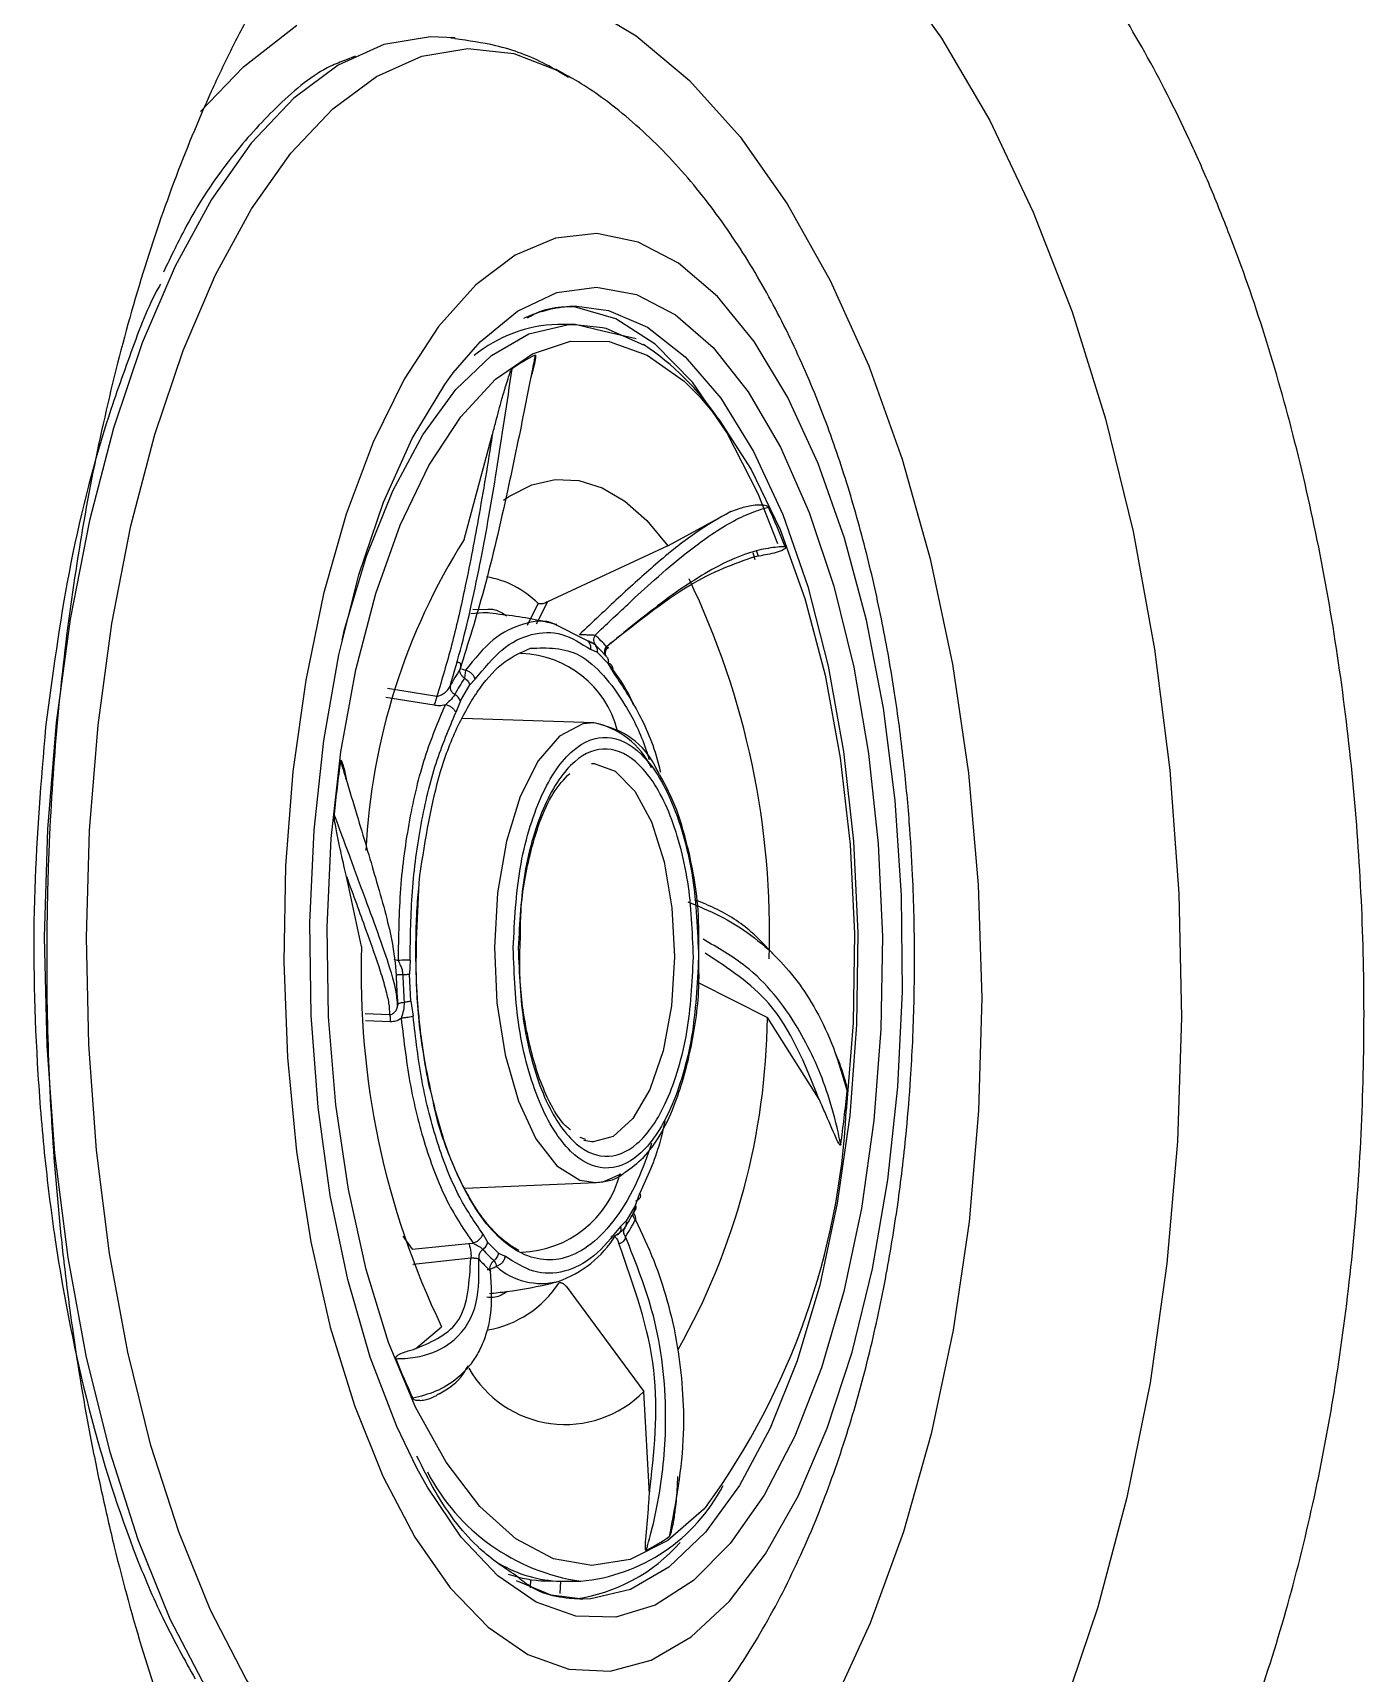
# Model space of a CAD drawing. Header units: inches. Extents: x 0 to 84, y -22 to 124.
# Drawn here: x 7.454 to 8.905, y 39.526 to 41.314 of the extents above; entities that cross this region are included whole.
import ezdxf

# ---------------------------------------------------------------- set-up
doc = ezdxf.new("R2010")
doc.units = ezdxf.units.IN
doc.header["$MEASUREMENT"] = 0
doc.layers.add('1', color=4, linetype='Continuous')
doc.layers.add('BDIM_CYAN', color=4, linetype='Continuous')

# ---------------------------------------------------------------- blocks, each defined once
blk = doc.blocks.new('2020 RELAY')
at = {"color": 8, "linetype": 'Continuous', "lineweight": 25, "flags": 128}
for points in [[(8.3875, 40.8874), (8.4443, 40.8084), (8.4968, 40.7185), (8.5443, 40.6187), (8.5865, 40.51), (8.6229, 40.3935), (8.653, 40.2706), (8.6765, 40.1424), (8.6933, 40.0104), (8.7031, 39.876), (8.7058, 39.7406), (8.7014, 39.6056), (8.6899, 39.4725), (8.6715, 39.3426), (8.6464, 39.2173), (8.6148, 39.0981), (8.577, 38.9861)], [(7.6363, 40.7284), (7.6834, 40.777), (7.7414, 40.8224)], [(8.051, 40.8469), (8.1114, 40.811), (8.1695, 40.762), (8.2246, 40.7007), (8.2759, 40.6278), (8.3229, 40.5442), (8.3649, 40.451), (8.4013, 40.3494), (8.4319, 40.2406), (8.4561, 40.126), (8.4736, 40.007), (8.4843, 39.8852), (8.488, 39.762), (8.4846, 39.6391), (8.4742, 39.5179), (8.457, 39.4), (8.4331, 39.2869), (8.4028, 39.18), (8.3666, 39.0806), (8.3249, 38.99)]]:
    blk.add_lwpolyline(points, dxfattribs=at)
at = {"layer": '1', "color": 3, "linetype": 'Continuous', "lineweight": 25}
blk.add_open_spline([(8.2752, 38.392), (8.2978, 38.3976), (8.3203, 38.4052), (8.3653, 38.4245), (8.3875, 38.4361), (8.4528, 38.4764), (8.4948, 38.5108), (8.5453, 38.5631), (8.5553, 38.5741), (8.575, 38.5969), (8.5848, 38.6089), (8.6134, 38.6458), (8.6318, 38.6719), (8.6846, 38.7549), (8.7168, 38.8163), (8.7531, 38.9008), (8.7602, 38.9182), (8.7738, 38.9534), (8.7804, 38.9712), (8.7993, 39.0255), (8.811, 39.0627), (8.8323, 39.139), (8.842, 39.1781), (8.855, 39.2383), (8.8591, 39.2586), (8.8668, 39.2997), (8.8704, 39.3206), (8.8871, 39.4255), (8.8961, 39.5108), (8.9032, 39.6407), (8.9045, 39.6843), (8.905, 39.7722), (8.9042, 39.8166), (8.8984, 39.9481), (8.8904, 40.0344), (8.8722, 40.1617), (8.8651, 40.2038), (8.8488, 40.2872), (8.8396, 40.328), (8.8095, 40.4471), (8.7857, 40.5226), (8.7513, 40.6119), (8.7442, 40.6295), (8.7295, 40.6642), (8.722, 40.6813), (8.6988, 40.7312), (8.6826, 40.7629), (8.632, 40.8534), (8.5956, 40.9077), (8.5466, 40.9678), (8.5366, 40.9794), (8.5165, 41.0017), (8.5063, 41.0123), (8.4756, 41.0428), (8.4547, 41.0613), (8.4124, 41.0945), (8.3908, 41.1092), (8.3581, 41.1285), (8.3471, 41.1345), (8.3249, 41.1454), (8.3137, 41.1505), (8.2578, 41.173), (8.2132, 41.1829), (8.1466, 41.1861), (8.1245, 41.1851), (8.0804, 41.1793), (8.0583, 41.1743), (7.9935, 41.1535), (7.9518, 41.132), (7.8914, 41.0882), (7.8716, 41.0717), (7.8424, 41.044), (7.8328, 41.0343), (7.8139, 41.014), (7.8046, 41.0034), (7.759, 40.9485), (7.7251, 40.898), (7.6857, 40.8266), (7.6779, 40.812), (7.6628, 40.7817), (7.6554, 40.7662), (7.6337, 40.7184), (7.6201, 40.6854), (7.5818, 40.5829), (7.5595, 40.5099), (7.5311, 40.3932), (7.5224, 40.353), (7.5071, 40.2717), (7.5004, 40.2305), (7.4831, 40.1052), (7.4754, 40.0195), (7.4705, 39.9097), (7.4698, 39.8876), (7.4689, 39.8437), (7.4687, 39.8218), (7.4687, 39.7561), (7.4698, 39.7125), (7.4738, 39.6255), (7.4767, 39.5822), (7.4827, 39.5174), (7.4849, 39.4959), (7.4899, 39.4528), (7.4926, 39.4314), (7.5015, 39.3676), (7.5083, 39.3258), (7.5201, 39.2642), (7.5242, 39.2438), (7.533, 39.2035), (7.5376, 39.1834), (7.5617, 39.0848), (7.5843, 39.0107), (7.6231, 38.9065), (7.6368, 38.873), (7.666, 38.8083), (7.6814, 38.7771), (7.7295, 38.6889), (7.7639, 38.6367), (7.8193, 38.5683), (7.8383, 38.5471), (7.8778, 38.5081), (7.8979, 38.4905), (7.9592, 38.4437), (8.0015, 38.4201), (8.0451, 38.4042)], degree=3, knots=[0, 0, 0, 0, 0.015625, 0.015625, 0.03125, 0.03125, 0.0625, 0.0625, 0.070313, 0.070313, 0.078125, 0.078125, 0.09375, 0.09375, 0.125, 0.125, 0.132813, 0.132813, 0.140625, 0.140625, 0.15625, 0.15625, 0.171875, 0.171875, 0.179688, 0.179688, 0.1875, 0.1875, 0.21875, 0.21875, 0.234375, 0.234375, 0.25, 0.25, 0.28125, 0.28125, 0.296875, 0.296875, 0.3125, 0.3125, 0.34375, 0.34375, 0.351563, 0.351563, 0.359375, 0.359375, 0.375, 0.375, 0.40625, 0.40625, 0.414063, 0.414063, 0.421875, 0.421875, 0.4375, 0.4375, 0.453125, 0.453125, 0.460938, 0.460938, 0.46875, 0.46875, 0.5, 0.5, 0.515625, 0.515625, 0.53125, 0.53125, 0.5625, 0.5625, 0.578125, 0.578125, 0.585938, 0.585938, 0.59375, 0.59375, 0.625, 0.625, 0.632813, 0.632813, 0.640625, 0.640625, 0.65625, 0.65625, 0.6875, 0.6875, 0.703125, 0.703125, 0.71875, 0.71875, 0.75, 0.75, 0.757813, 0.757813, 0.765625, 0.765625, 0.78125, 0.78125, 0.796875, 0.796875, 0.804688, 0.804688, 0.8125, 0.8125, 0.828125, 0.828125, 0.835938, 0.835938, 0.84375, 0.84375, 0.875, 0.875, 0.890625, 0.890625, 0.90625, 0.90625, 0.9375, 0.9375, 0.953125, 0.953125, 0.96875, 0.96875, 1, 1, 1, 1], dxfattribs=at)
at = {"layer": 'BDIM_CYAN'}
for p, q in [((7.9141, 40.8085), (7.9092, 40.8082)), ((7.805, 40.7887), (7.7944, 40.7843)), ((8.0365, 40.7673), (8.0236, 40.7745)), ((8.0445, 40.4963), (8.0258, 40.4962)), ((8.0445, 40.4963), (8.0746, 40.4929)), ((8.0766, 40.4887), (8.0447, 40.4963)), ((8.1113, 40.4804), (8.0766, 40.4887)), ((7.9237, 40.2617), (7.9545, 40.3754)), ((8.146, 40.255), (8.2145, 40.2923)), ((8.146, 40.255), (8.0147, 40.1939)), ((8.2412, 40.2396), (8.2389, 40.2472)), ((8.2426, 40.2492), (8.2444, 40.2436)), ((7.9331, 40.1857), (7.9469, 40.1855)), ((7.9927, 40.1685), (8.0044, 40.1922)), ((8.0147, 40.1939), (8.0023, 40.1694)), ((8.0552, 40.1528), (8.0229, 40.1692)), ((8.0592, 40.151), (8.0595, 40.1503)), ((8.0592, 40.1509), (8.0626, 40.1493)), ((8.0691, 40.1385), (8.0619, 40.1419)), ((8.0691, 40.1385), (8.0808, 40.1265)), ((7.9202, 40.1237), (7.9203, 40.1238)), ((7.9211, 40.1209), (7.9252, 40.1192)), ((7.9252, 40.1192), (7.9242, 40.1107)), ((8.0861, 40.1173), (8.0808, 40.1265)), ((7.8404, 40.0997), (7.8941, 40.091)), ((7.9197, 40.086), (7.9299, 40.1034)), ((7.936, 40.1095), (7.9299, 40.1034)), ((7.8386, 40.0901), (7.891, 40.0815)), ((7.9197, 40.086), (7.9148, 40.0731)), ((8.0652, 40.0619), (7.9219, 40.0668)), ((7.8118, 39.818), (7.7955, 39.8945)), ((8.1796, 39.802), (8.1795, 39.8204)), ((7.847, 39.8043), (7.8518, 39.803)), ((7.8649, 39.8033), (7.8642, 39.788)), ((7.8657, 39.7587), (7.8642, 39.788)), ((8.1798, 39.7786), (8.2545, 39.7406)), ((7.8517, 39.7561), (7.8512, 39.7533)), ((7.8657, 39.7587), (7.8681, 39.7423)), ((7.8159, 39.745), (7.8425, 39.7439)), ((7.8163, 39.7376), (7.8436, 39.7364)), ((8.3102, 39.6527), (8.2545, 39.7406)), ((8.0565, 39.6078), (8.0504, 39.6098)), ((7.9247, 39.5547), (8.0675, 39.5609)), ((8.1105, 39.5363), (8.1154, 39.5492)), ((8.1105, 39.5363), (8.1003, 39.5189)), ((8.1084, 39.5269), (8.108, 39.5269)), ((8.1093, 39.5294), (8.1108, 39.536)), ((7.8571, 39.5025), (7.8672, 39.4881)), ((7.9441, 39.505), (7.9494, 39.4958)), ((8.0943, 39.5128), (8.1003, 39.5189)), ((7.8672, 39.4881), (7.9285, 39.4945)), ((7.9285, 39.4945), (7.9336, 39.4949)), ((7.9611, 39.4838), (7.9494, 39.4958)), ((7.9611, 39.4838), (7.9684, 39.4804)), ((7.868, 39.4716), (7.8681, 39.4716)), ((7.9311, 39.4783), (7.8681, 39.4716)), ((8.0349, 39.4477), (8.1196, 39.333)), ((7.8713, 39.3798), (7.8992, 39.4036)), ((8.1258, 39.2211), (8.1196, 39.333)), ((7.996, 39.119), (7.9965, 39.128)), ((8.0128, 39.1266), (8.0291, 39.1262)), ((8.0284, 39.1127), (8.0291, 39.1262)), ((8.0291, 39.1262), (8.0322, 39.1262)), ((8.0322, 39.1262), (8.0509, 39.1263))]:
    blk.add_line(p, q, dxfattribs=at)
at = {"layer": 'BDIM_CYAN', "flags": 128}
for points in [[(7.9138, 40.8086), (7.8872, 40.8097), (7.8364, 40.8013), (7.7864, 40.7789), (7.738, 40.743), (7.6918, 40.694), (7.6485, 40.6325), (7.6087, 40.5596), (7.5728, 40.4761), (7.5416, 40.3833), (7.5153, 40.2824), (7.4943, 40.1749), (7.479, 40.0623)], [(7.5248, 40.0593), (7.5399, 40.1704), (7.5606, 40.2766), (7.5866, 40.3761), (7.6175, 40.4678), (7.6528, 40.5502), (7.6921, 40.6222), (7.7349, 40.6828), (7.7805, 40.7312), (7.8283, 40.7667), (7.8776, 40.7888), (7.9278, 40.7971), (7.978, 40.7916), (8.0277, 40.7723), (8.0341, 40.7688)], [(7.7372, 40.0089), (7.7292, 39.906), (7.7271, 39.8014), (7.7311, 39.697), (7.741, 39.5947), (7.7567, 39.4962), (7.7779, 39.4033), (7.8042, 39.3177), (7.8352, 39.2409), (7.8702, 39.1743), (7.9087, 39.1191), (7.95, 39.0762), (7.9934, 39.0464), (8.038, 39.0303), (8.083, 39.0282), (8.1278, 39.04), (8.1714, 39.0655), (8.2131, 39.1044), (8.2522, 39.1559), (8.2879, 39.2191), (8.3196, 39.2929), (8.3468, 39.3759), (8.3689, 39.4667), (8.3856, 39.5636), (8.3966, 39.665), (8.4017, 39.769), (8.4007, 39.8737), (8.3937, 39.9773), (8.3809, 40.078), (8.3624, 40.1739), (8.3386, 40.2633), (8.3099, 40.3447), (8.2768, 40.4165), (8.24, 40.4776), (8.2, 40.5267), (8.1576, 40.5631), (8.1135, 40.5861), (8.0685, 40.5953), (8.0235, 40.5904), (7.9793, 40.5717), (7.9365, 40.5394), (7.896, 40.4941), (7.8585, 40.4366), (7.8248, 40.368), (7.7952, 40.2894), (7.7705, 40.2024), (7.7511, 40.1083), (7.7372, 40.0089)], [(7.912, 40.4436), (7.9411, 40.4773), (7.9821, 40.5109), (8.0247, 40.5309), (8.0682, 40.5369), (8.1116, 40.5288), (8.1542, 40.5068), (8.1951, 40.4712), (8.2336, 40.4227), (8.2688, 40.3624), (8.3001, 40.2913), (8.3269, 40.2109), (8.3486, 40.1227), (8.3648, 40.0285), (8.3753, 39.93), (8.3798, 39.8292), (8.3782, 39.7281), (8.3706, 39.6286)], [(8.2658, 40.257), (8.2442, 40.3117), (8.2103, 40.3786), (8.1726, 40.4334), (8.132, 40.4749), (8.0892, 40.5024), (8.0453, 40.515), (8.038, 40.5157)], [(8.0467, 40.516), (8.0812, 40.5116), (8.1238, 40.4933), (8.1649, 40.4611), (8.2037, 40.4157), (8.2393, 40.3579), (8.2711, 40.2891), (8.2984, 40.2105), (8.3206, 40.1237), (8.3374, 40.0307), (8.3482, 39.9331), (8.353, 39.8331), (8.3517, 39.7326), (8.3441, 39.6338), (8.3306, 39.5385), (8.3114, 39.4488), (8.2869, 39.3665), (8.2575, 39.2932), (8.2239, 39.2305), (8.1868, 39.1796), (8.1469, 39.1416), (8.105, 39.1172), (8.062, 39.1069), (8.0532, 39.1066)], [(7.7907, 40.1522), (7.7935, 40.1637), (7.8174, 40.2437), (7.8459, 40.3149), (7.8786, 40.3759), (7.9147, 40.4253), (7.9535, 40.4623), (7.9942, 40.486), (8.036, 40.496), (8.0445, 40.4963)], [(8.0746, 40.4929), (8.0781, 40.4921), (8.1195, 40.4742)], [(8.1887, 39.209), (8.185, 39.2049), (8.1458, 39.1705), (8.1049, 39.1498), (8.063, 39.1432), (8.0211, 39.1508), (7.9801, 39.1725), (7.9408, 39.2078), (7.9041, 39.2559), (7.8708, 39.316), (7.8415, 39.3865), (7.817, 39.4661), (7.7976, 39.5531), (7.7839, 39.6456), (7.7761, 39.7416), (7.7744, 39.8391), (7.7789, 39.936), (7.7893, 40.0303), (7.8056, 40.1199), (7.8274, 40.2029), (7.8541, 40.2776), (7.8853, 40.3423), (7.9202, 40.3957), (7.9581, 40.4367), (7.9983, 40.4643), (8.0398, 40.478), (8.0818, 40.4775), (8.1234, 40.4629), (8.1636, 40.4343), (8.1808, 40.4173)], [(7.8722, 39.2495), (7.8504, 39.2947), (7.8213, 39.3706), (7.797, 39.4551), (7.7779, 39.5466), (7.7645, 39.6431), (7.757, 39.743), (7.7556, 39.8442), (7.7602, 39.9448), (7.7708, 40.0427), (7.7872, 40.1362), (7.809, 40.2233), (7.8359, 40.3024), (7.8673, 40.372), (7.9026, 40.4307), (7.912, 40.4436)], [(8.1808, 40.4173), (8.2017, 40.3924), (8.2368, 40.3382), (8.2682, 40.2727), (8.2952, 40.1974), (8.3172, 40.1139), (8.3338, 40.0239), (8.3445, 39.9294), (8.3493, 39.8324), (8.3479, 39.735), (8.3404, 39.6391)], [(7.9667, 40.3046), (7.9727, 40.3087), (7.9977, 40.3213), (8.0232, 40.3272), (8.0488, 40.3261), (8.0742, 40.3182), (8.0991, 40.3036), (8.1231, 40.2824), (8.146, 40.255)], [(7.9499, 40.1817), (7.9444, 40.182), (7.9312, 40.1809)], [(7.479, 40.0623), (7.4696, 39.9462), (7.4661, 39.8282), (7.4687, 39.7099), (7.4772, 39.593), (7.4917, 39.4792), (7.5118, 39.37), (7.5374, 39.2671), (7.5679, 39.1717), (7.6031, 39.0853), (7.6424, 39.0091), (7.6781, 38.9539)], [(8.0398, 38.8519), (8.0204, 38.8421), (7.9706, 38.8269), (7.9203, 38.8255), (7.8703, 38.8379), (7.8211, 38.864), (7.7736, 38.9034), (7.7284, 38.9555), (7.6861, 39.0196), (7.6473, 39.0948), (7.6126, 39.1801), (7.5824, 39.2742), (7.5572, 39.3759), (7.5373, 39.4836), (7.5231, 39.596), (7.5146, 39.7114), (7.5121, 39.8281), (7.5155, 39.9446), (7.5248, 40.0593)], [(8.0652, 40.0619), (8.0531, 40.0607), (8.0277, 40.0476), (8.0046, 40.0207), (7.9849, 39.9817), (7.9698, 39.9328), (7.9602, 39.8768), (7.9568, 39.817), (7.9595, 39.7569), (7.9684, 39.7), (7.9829, 39.6495), (8.0021, 39.6085), (8.025, 39.5792), (8.0501, 39.5634), (8.0675, 39.5609)], [(8.0626, 40.0176), (8.0656, 40.0176), (8.0885, 40.0093), (8.1098, 39.9876), (8.128, 39.9539), (8.1418, 39.9104), (8.1504, 39.8603), (8.1531, 39.8067), (8.1498, 39.7535), (8.1406, 39.7043), (8.1262, 39.6623), (8.1077, 39.6305), (8.0861, 39.611), (8.0646, 39.6052)], [(8.3706, 39.6286), (8.3571, 39.5327), (8.3379, 39.4421), (8.3135, 39.3588), (8.2843, 39.2843), (8.2509, 39.22), (8.2139, 39.1673), (8.174, 39.1271), (8.1321, 39.1002), (8.089, 39.0871), (8.0454, 39.0881), (8.0023, 39.1033), (7.9604, 39.1322), (7.9206, 39.1743), (7.8837, 39.2288), (7.8722, 39.2495)], [(8.0646, 39.6052), (8.0631, 39.6052), (8.0543, 39.6067)], [(8.0675, 39.5609), (8.0761, 39.5621), (8.0949, 39.5703)], [(8.0532, 39.1066), (8.0187, 39.111), (7.9809, 39.1265)]]:
    blk.add_lwpolyline(points, dxfattribs=at)
at = {"layer": 'BDIM_CYAN'}
for centre, radius, start, end in [((8.0484, 40.3752), 0.1408, 90.716, 115.1961), ((8.0306, 40.3446), 0.1518, 91.8135, 129.1893), ((7.9556, 40.2276), 0.2961, 34.0794, 56.3967), ((8.0778, 40.3051), 0.1753, 115.9015, 125.466), ((7.5968, 39.9925), 0.7257, 21.1104, 24.819), ((8.5156, 39.8883), 0.6998, 147.7508, 177.181), ((7.9316, 40.1197), 0.1027, 44.8561, 80.7483), ((7.3677, 39.8335), 0.8891, 358.1322, 25.6833), ((7.9614, 40.0423), 0.1561, 41.1369, 47.6263), ((7.9683, 40.0383), 0.1465, 42.8315, 47.6849), ((7.9825, 40.0256), 0.112, 14.8336, 88.1142), ((7.9554, 40.0262), 0.1642, 41.2498, 42.894), ((8.1523, 39.9718), 0.2764, 147.4654, 151.8992), ((8.1498, 39.9668), 0.2677, 147.4654, 151.8992), ((8.0477, 39.9749), 0.0888, 25.3042, 78.6126), ((9.1826, 39.8275), 1.4069, 172.1214, 174.5063), ((8.7005, 39.789), 0.8891, 178.1322, 205.6833), ((8.7018, 39.814), 0.8525, 181.838, 183.9301), ((8.6821, 39.8139), 0.8256, 181.838, 183.9301), ((7.5004, 39.7495), 0.7541, 330.5589, 359.3221), ((6.9408, 39.7952), 1.4069, 352.1214, 354.5065), ((7.5382, 39.6804), 0.8033, 324.0746, 357.0571), ((7.9831, 39.5994), 0.1144, 271.5651, 345.5203), ((7.8732, 39.6555), 0.2677, 327.4654, 331.8992), ((7.8667, 39.6504), 0.2764, 327.4654, 331.8992), ((7.9874, 39.5655), 0.119, 289.0793, 328.3342), ((8.058, 39.5873), 0.1511, 221.136, 227.6268), ((8.0575, 39.58), 0.1561, 221.136, 227.6268), ((8.0081, 39.5254), 0.0746, 228.5277, 284.1301), ((7.9294, 39.5151), 0.1167, 280.1277, 326.7176), ((8.5266, 39.6302), 0.7258, 201.1105, 204.8186), ((8.0339, 39.4173), 0.1202, 209.306, 315.4849), ((8.0832, 39.3484), 0.2245, 207.3099, 261.7189), ((8.0328, 39.3211), 0.1957, 275.2777, 332.4136), ((8.0195, 39.2913), 0.1861, 277.7313, 318.704), ((8.0456, 39.3176), 0.1753, 295.9015, 305.466), ((8.0336, 39.2683), 0.1422, 239.6293, 268.1601), ((8.0159, 39.2599), 0.1334, 250.7338, 268.6653)]:
    blk.add_arc(centre, radius, start, end, dxfattribs=at)
for points, knots in [([(8.0377, 40.7654), (8.0295, 40.7704), (8.0047, 40.7855), (7.9629, 40.8008), (7.9286, 40.8055), (7.9136, 40.8076)], [0, 0, 0, 0, 0.216024, 0.657932, 1, 1, 1, 1]), ([(7.7944, 40.7843), (7.789, 40.7823), (7.7638, 40.7727), (7.7228, 40.7384), (7.6698, 40.681), (7.6276, 40.6193), (7.6042, 40.5704), (7.5961, 40.5534)], [0, 0, 0, 0, 0.071102, 0.331617, 0.569257, 0.850607, 1, 1, 1, 1]), ([(8.4148, 39.813), (8.4147, 39.817), (8.4147, 39.8296), (8.4142, 39.8573), (8.4127, 39.9003), (8.4092, 39.9573), (8.4029, 40.0237), (8.3933, 40.0963), (8.38, 40.1719), (8.3627, 40.2485), (8.3413, 40.3248), (8.3153, 40.4), (8.284, 40.4738), (8.2468, 40.5455), (8.2027, 40.6137), (8.1514, 40.6769), (8.0965, 40.728), (8.0574, 40.7559), (8.0383, 40.7663), (8.0365, 40.7673)], [0, 0, 0, 0, 0.009814, 0.031348, 0.068465, 0.116638, 0.173235, 0.235738, 0.302165, 0.371399, 0.442731, 0.516509, 0.592953, 0.672038, 0.753482, 0.837013, 0.922838, 0.992767, 1, 1, 1, 1]), ([(7.5929, 40.5403), (7.592, 40.5388), (7.5798, 40.5179), (7.5604, 40.4658), (7.5252, 40.367), (7.4908, 40.2316), (7.4751, 40.1143), (7.4675, 40.0573)], [0, 0, 0, 0, 0.01298, 0.185306, 0.357668, 0.688173, 1, 1, 1, 1]), ([(7.993, 40.5033), (7.993, 40.5033), (8.0105, 40.5154), (8.0286, 40.5157), (8.0468, 40.516)], [0, 0, 0, 0, 0.000935, 1, 1, 1, 1]), ([(8.0012, 40.4629), (8.0011, 40.4621), (8.0007, 40.4601), (7.9995, 40.4539), (7.9957, 40.4343), (7.9866, 40.3882), (7.97, 40.3091), (7.948, 40.2121), (7.9282, 40.1491), (7.9193, 40.1205)], [0, 0, 0, 0, 0.007325, 0.019566, 0.058651, 0.192116, 0.441769, 0.746986, 1, 1, 1, 1]), ([(8.0012, 40.4629), (8.0013, 40.4629), (8.0014, 40.4629), (8.0015, 40.4629), (8.0016, 40.4626), (8.0017, 40.4623), (8.0017, 40.4613), (8.0013, 40.4574), (7.9997, 40.4495), (7.9977, 40.4425), (7.9964, 40.4383)], [0, 0, 0, 0, 0.013705, 0.027544, 0.040073, 0.053766, 0.077179, 0.150296, 0.486525, 1, 1, 1, 1]), ([(7.9085, 40.102), (7.9128, 40.1168), (7.9212, 40.1454), (7.9323, 40.1921), (7.9421, 40.2392), (7.9511, 40.2883), (7.963, 40.3589), (7.9707, 40.4112), (7.9761, 40.448)], [0, 0, 0, 0, 0.135552, 0.260798, 0.405842, 0.535564, 0.673856, 1, 1, 1, 1]), ([(7.9545, 40.3754), (7.9558, 40.3804), (7.9593, 40.3938), (7.9642, 40.4122), (7.9689, 40.4285), (7.9719, 40.4381), (7.9738, 40.4435), (7.975, 40.4463), (7.9757, 40.4476), (7.976, 40.4479), (7.9761, 40.448)], [0, 0, 0, 0, 0.191797, 0.519572, 0.729704, 0.856737, 0.930022, 0.970712, 0.992634, 1, 1, 1, 1]), ([(7.9545, 40.3754), (7.9496, 40.345), (7.9405, 40.2891), (7.9255, 40.2114), (7.9108, 40.1464), (7.8996, 40.1093), (7.8941, 40.091)], [0, 0, 0, 0, 0.317509, 0.5834805, 0.7948327, 1, 1, 1, 1]), ([(8.2145, 40.2923), (8.2017, 40.285), (8.1766, 40.271), (8.1349, 40.2373), (8.0931, 40.1995), (8.0639, 40.1718), (8.0496, 40.1582)], [0, 0, 0, 0, 0.280747, 0.545552, 0.776817, 1, 1, 1, 1]), ([(8.0666, 40.1576), (8.0786, 40.169), (8.1011, 40.1903), (8.1338, 40.2203), (8.1622, 40.2445), (8.1889, 40.2646), (8.2121, 40.2794), (8.235, 40.291), (8.2486, 40.295), (8.2555, 40.2971)], [0, 0, 0, 0, 0.154271, 0.288952, 0.454424, 0.575072, 0.714225, 0.852753, 1, 1, 1, 1]), ([(8.2145, 40.2923), (8.2173, 40.2933), (8.2249, 40.2962), (8.2351, 40.2988), (8.2441, 40.2999), (8.2495, 40.2997), (8.2526, 40.2991), (8.2543, 40.2984), (8.2552, 40.2978), (8.2555, 40.2973), (8.2555, 40.2971)], [0, 0, 0, 0, 0.191801, 0.519634, 0.729787, 0.856818, 0.93009, 0.970764, 0.992671, 1, 1, 1, 1]), ([(8.2655, 40.2536), (8.2588, 40.2527), (8.2396, 40.2502), (8.1989, 40.2339), (8.1438, 40.198), (8.0992, 40.1615), (8.079, 40.1449)], [0, 0, 0, 0, 0.141781, 0.406989, 0.731223, 1, 1, 1, 1]), ([(8.2739, 40.2539), (8.2739, 40.2538), (8.274, 40.2536), (8.274, 40.2533), (8.274, 40.2529), (8.2739, 40.2525), (8.2735, 40.2518), (8.2717, 40.2501), (8.264, 40.2472), (8.2532, 40.2452), (8.2435, 40.2434), (8.2403, 40.2429)], [0, 0, 0, 0, 0.005501, 0.011055, 0.016084, 0.02158, 0.030977, 0.060324, 0.195274, 0.730604, 1, 1, 1, 1]), ([(8.2739, 40.2539), (8.2735, 40.2539), (8.2726, 40.2539), (8.2699, 40.2539), (8.2674, 40.2537), (8.2655, 40.2536)], [0, 0, 0, 0, 0.12489, 0.333597, 1, 1, 1, 1]), ([(8.2403, 40.2429), (8.2178, 40.235), (8.1724, 40.2192), (8.1097, 40.1692), (8.078, 40.144)], [0, 0, 0, 0, 0.495173, 1, 1, 1, 1]), ([(7.9469, 40.1855), (7.9504, 40.1858), (7.9583, 40.1865), (7.9658, 40.1815), (7.97, 40.1787)], [0, 0, 0, 0, 0.446283, 1, 1, 1, 1]), ([(8.0247, 40.169), (8.0181, 40.1706), (7.9928, 40.1769), (7.9671, 40.1797), (7.9482, 40.1818)], [0, 0, 0, 0, 0.260465, 1, 1, 1, 1]), ([(8.0147, 40.1939), (8.0133, 40.1932), (8.0105, 40.1919), (8.0071, 40.1914), (8.0052, 40.1917), (8.0046, 40.1921), (8.0044, 40.1922)], [0, 0, 0, 0, 0.355757, 0.72292, 0.91627, 1, 1, 1, 1]), ([(8.0229, 40.1692), (8.0227, 40.1694), (8.0114, 40.1751), (7.9883, 40.1709), (7.955, 40.1561), (7.9351, 40.1315), (7.9252, 40.1192)], [0, 0, 0, 0, 0.0073413, 0.3382277, 0.6691139, 1, 1, 1, 1]), ([(7.936, 40.1095), (7.9455, 40.1211), (7.9647, 40.1448), (7.9971, 40.1606), (8.0302, 40.1617), (8.0514, 40.1485), (8.0619, 40.1419)], [0, 0, 0, 0, 0.247011, 0.5, 0.752989, 1, 1, 1, 1]), ([(8.0496, 40.1582), (8.0503, 40.1582), (8.0517, 40.1582), (8.0549, 40.1582), (8.0589, 40.158), (8.0634, 40.1578), (8.0656, 40.1577), (8.0666, 40.1576)], [0, 0, 0, 0, 0.111467, 0.230181, 0.482258, 0.743371, 1, 1, 1, 1]), ([(8.0669, 40.1467), (8.065, 40.1479), (8.0618, 40.15), (8.0572, 40.1519), (8.0552, 40.1528)], [0, 0, 0, 0, 0.571399, 1, 1, 1, 1]), ([(7.8754, 39.8955), (7.8817, 39.9351), (7.8913, 39.996), (7.9169, 40.061), (7.9406, 40.1017), (7.9675, 40.131), (7.9867, 40.1392), (7.9963, 40.1433)], [0, 0, 0, 0, 0.3148498, 0.4843389, 0.6574249, 0.8305108, 1, 1, 1, 1]), ([(7.9193, 40.1205), (7.9197, 40.1214), (7.9204, 40.1231), (7.9204, 40.1252), (7.9197, 40.1265), (7.919, 40.1273), (7.9179, 40.1278), (7.9171, 40.1279), (7.9167, 40.1279)], [0, 0, 0, 0, 0.277554, 0.532524, 0.651828, 0.767234, 0.882133, 1, 1, 1, 1]), ([(7.9861, 40.1377), (7.9865, 40.1378), (7.987, 40.1379), (7.9854, 40.1375), (7.9853, 40.1375)], [0, 0, 0, 0, 0.923749, 1, 1, 1, 1]), ([(7.9963, 40.1433), (8.0145, 40.1439), (8.051, 40.1452), (8.0931, 40.0949), (8.1168, 40.0499), (8.1239, 40.0268), (8.1254, 40.022)], [0, 0, 0, 0, 0.373476, 0.746951, 0.948, 1, 1, 1, 1]), ([(8.0789, 40.1344), (8.0783, 40.1352), (8.0772, 40.1367), (8.0769, 40.1396), (8.0775, 40.1425), (8.0785, 40.1441), (8.079, 40.1449)], [0, 0, 0, 0, 0.2666892, 0.5311152, 0.7787539, 1, 1, 1, 1]), ([(8.0782, 40.1352), (8.078, 40.1358), (8.0776, 40.1371), (8.0779, 40.14), (8.0792, 40.1426), (8.0805, 40.1437), (8.081, 40.1442)], [0, 0, 0, 0, 0.280799, 0.543416, 0.783777, 1, 1, 1, 1]), ([(8.079, 40.1449), (8.0796, 40.1448), (8.0807, 40.1445), (8.0811, 40.1442), (8.0808, 40.1441), (8.0802, 40.144), (8.0793, 40.1439), (8.0785, 40.1439), (8.078, 40.144)], [0, 0, 0, 0, 0.277558, 0.532524, 0.651825, 0.767232, 0.882131, 1, 1, 1, 1]), ([(8.0789, 40.1344), (8.0793, 40.1339), (8.0802, 40.1328), (8.0809, 40.1308), (8.0811, 40.1287), (8.0809, 40.1272), (8.0808, 40.1265)], [0, 0, 0, 0, 0.257259, 0.51339, 0.762603, 1, 1, 1, 1]), ([(7.9242, 40.1107), (7.9233, 40.1114), (7.9215, 40.1128), (7.9198, 40.1155), (7.919, 40.1182), (7.9192, 40.1197), (7.9193, 40.1205)], [0, 0, 0, 0, 0.266689, 0.531115, 0.778754, 1, 1, 1, 1]), ([(8.1087, 40.081), (8.1085, 40.0815), (8.1006, 40.1013), (8.0903, 40.1145), (8.0803, 40.1273)], [0, 0, 0, 0, 0.02364, 1, 1, 1, 1]), ([(8.0861, 40.1173), (8.0952, 40.1038), (8.1136, 40.0763), (8.1308, 40.037), (8.1371, 40.0113), (8.1379, 40.008)], [0, 0, 0, 0, 0.45918, 0.929471, 1, 1, 1, 1]), ([(7.8941, 40.091), (7.8947, 40.0911), (7.8961, 40.0912), (7.899, 40.0923), (7.9025, 40.0944), (7.9062, 40.0979), (7.9077, 40.1007), (7.9085, 40.102)], [0, 0, 0, 0, 0.111469, 0.230184, 0.482261, 0.743373, 1, 1, 1, 1]), ([(7.9137, 40.0929), (7.9121, 40.0906), (7.9093, 40.0867), (7.9051, 40.0832), (7.9033, 40.0817)], [0, 0, 0, 0, 0.571403, 1, 1, 1, 1]), ([(7.9033, 40.0817), (7.8954, 40.0632), (7.8796, 40.0261), (7.8633, 39.9569), (7.8529, 39.8817), (7.8522, 39.8292), (7.8518, 39.803)], [0, 0, 0, 0, 0.25, 0.5, 0.75, 1, 1, 1, 1]), ([(7.891, 40.0815), (7.8913, 40.0821), (7.8921, 40.0834), (7.893, 40.0858), (7.8937, 40.0884), (7.8939, 40.0902), (7.8941, 40.091)], [0, 0, 0, 0, 0.245337, 0.5, 0.754663, 1, 1, 1, 1]), ([(7.891, 40.0815), (7.8928, 40.0812), (7.8968, 40.0805), (7.9011, 40.0813), (7.9033, 40.0817)], [0, 0, 0, 0, 0.459354, 1, 1, 1, 1]), ([(7.4675, 40.0573), (7.4626, 39.9987), (7.4524, 39.878), (7.4555, 39.7206), (7.4654, 39.5932), (7.4815, 39.4647), (7.5121, 39.3111), (7.5558, 39.1754), (7.5966, 39.0807), (7.6192, 39.0402), (7.6305, 39.0199)], [0, 0, 0, 0, 0.1532463, 0.3156719, 0.4003608, 0.4850674, 0.6578359, 0.8306045, 0.9152934, 1, 1, 1, 1]), ([(7.8649, 39.8033), (7.8653, 39.8284), (7.8659, 39.8792), (7.876, 39.9523), (7.8919, 40.0195), (7.9072, 40.0554), (7.9148, 40.0731)], [0, 0, 0, 0, 0.247011, 0.5, 0.752989, 1, 1, 1, 1]), ([(8.1342, 40.0103), (8.1335, 40.0118), (8.1247, 40.0296), (8.1013, 40.0525), (8.0777, 40.0587), (8.0652, 40.0619)], [0, 0, 0, 0, 0.040731, 0.49375, 1, 1, 1, 1]), ([(7.9773, 39.8167), (7.9788, 39.8462), (7.9811, 39.8915), (7.994, 39.9455), (8.0073, 39.9824), (8.0237, 40.012), (8.0474, 40.0391), (8.0797, 40.0518), (8.1119, 40.0358), (8.1353, 40.0062), (8.1513, 39.9748), (8.1641, 39.9366), (8.1764, 39.8813), (8.1782, 39.8358), (8.1794, 39.8062)], [0, 0, 0, 0, 0.119728, 0.18418, 0.25, 0.31582, 0.380272, 0.5, 0.619728, 0.68418, 0.75, 0.81582, 0.880272, 1, 1, 1, 1]), ([(7.7891, 40.0203), (7.7891, 40.0205), (7.7891, 40.0207), (7.7892, 40.021), (7.7893, 40.0211), (7.7895, 40.0212), (7.7899, 40.0209), (7.791, 40.0186), (7.7931, 40.0112), (7.7946, 40.0039), (7.7956, 39.999)], [0, 0, 0, 0, 0.011819, 0.023754, 0.034559, 0.046367, 0.066558, 0.129614, 0.419573, 1, 1, 1, 1]), ([(7.7891, 40.0203), (7.7893, 40.0196), (7.7899, 40.0175), (7.7918, 40.0114), (7.7976, 39.9922), (7.8105, 39.9497), (7.8292, 39.8865), (7.8463, 39.8255), (7.8487, 39.7988), (7.8497, 39.7867)], [0, 0, 0, 0, 0.007324, 0.019564, 0.058649, 0.192116, 0.441769, 0.746986, 1, 1, 1, 1]), ([(8.1738, 39.8064), (8.1727, 39.8344), (8.171, 39.8775), (8.1594, 39.9298), (8.1473, 39.9659), (8.1322, 39.9955), (8.1101, 40.0235), (8.0796, 40.0387), (8.0491, 40.0267), (8.0267, 40.0011), (8.0112, 39.9731), (7.9986, 39.9382), (7.9864, 39.8871), (7.9842, 39.8443), (7.9828, 39.8165)], [0, 0, 0, 0, 0.119728, 0.18418, 0.25, 0.31582, 0.380272, 0.5, 0.619728, 0.68418, 0.75, 0.81582, 0.880272, 1, 1, 1, 1]), ([(7.9851, 39.8266), (7.9852, 39.8351), (7.9852, 39.8673), (7.9933, 39.912), (8.0061, 39.9557), (8.0207, 39.9878), (8.0327, 40.0004), (8.0389, 40.0068)], [0, 0, 0, 0, 0.1035, 0.392673, 0.575575, 0.782789, 1, 1, 1, 1]), ([(8.1795, 39.8204), (8.1796, 39.8294), (8.1799, 39.8662), (8.1705, 39.9191), (8.1543, 39.9742), (8.141, 39.9981), (8.1342, 40.0103)], [0, 0, 0, 0, 0.123269, 0.501901, 0.746612, 1, 1, 1, 1]), ([(7.7955, 39.8945), (7.7946, 39.8984), (7.7921, 39.9089), (7.7886, 39.9247), (7.7854, 39.9399), (7.7835, 39.951), (7.7821, 39.9578), (7.7822, 39.9617), (7.7822, 39.9622)], [0, 0, 0, 0, 0.191782, 0.518998, 0.728969, 0.85611, 0.98384, 1, 1, 1, 1]), ([(7.8513, 39.7556), (7.8507, 39.7611), (7.8496, 39.772), (7.8426, 39.7962), (7.8317, 39.8278), (7.8166, 39.8691), (7.7998, 39.9144), (7.7878, 39.9471), (7.7822, 39.9622)], [0, 0, 0, 0, 0.154219, 0.301464, 0.47799, 0.661716, 0.843633, 1, 1, 1, 1]), ([(7.8889, 39.6547), (7.8854, 39.6711), (7.8774, 39.7075), (7.8691, 39.7894), (7.8729, 39.8537), (7.8754, 39.8955)], [0, 0, 0, 0, 0.220848, 0.4935038, 1, 1, 1, 1]), ([(7.7955, 39.8945), (7.8028, 39.8746), (7.8172, 39.8351), (7.8309, 39.7964), (7.8383, 39.7715), (7.842, 39.7557), (7.8423, 39.7478), (7.8425, 39.7439)], [0, 0, 0, 0, 0.284599, 0.565427, 0.713522, 0.857932, 1, 1, 1, 1]), ([(7.8712, 39.8105), (7.8713, 39.8186), (7.8713, 39.834), (7.8723, 39.8591), (7.8738, 39.8758), (7.8747, 39.8854)], [0, 0, 0, 0, 0.321146, 0.61203, 1, 1, 1, 1]), ([(8.1676, 39.8667), (8.1796, 39.8619), (8.2026, 39.8526), (8.2343, 39.8331), (8.2624, 39.8096), (8.2874, 39.781), (8.3089, 39.7475), (8.3277, 39.7076), (8.3366, 39.6765), (8.3412, 39.6606)], [0, 0, 0, 0, 0.136039, 0.261937, 0.40799, 0.540278, 0.678402, 0.83502, 1, 1, 1, 1]), ([(8.2606, 39.8098), (8.2529, 39.8181), (8.2347, 39.8381), (8.2053, 39.8569), (8.1828, 39.866), (8.1754, 39.869)], [0, 0, 0, 0, 0.3261122, 0.779373, 1, 1, 1, 1]), ([(8.0396, 39.6181), (8.0368, 39.6205), (8.0291, 39.6271), (8.0176, 39.6463), (8.003, 39.6794), (7.9903, 39.7281), (7.9835, 39.7822), (7.9847, 39.8149), (7.9851, 39.8266)], [0, 0, 0, 0, 0.091323, 0.249204, 0.391299, 0.637461, 0.870614, 1, 1, 1, 1]), ([(8.3344, 39.6024), (8.3342, 39.6032), (8.3338, 39.6052), (8.3325, 39.6113), (8.3283, 39.6305), (8.3162, 39.673), (8.2871, 39.7361), (8.242, 39.7929), (8.2003, 39.8168), (8.1842, 39.826)], [0, 0, 0, 0, 0.007807, 0.020855, 0.062518, 0.204787, 0.470906, 0.796253, 1, 1, 1, 1]), ([(7.8888, 39.6547), (7.8883, 39.6566), (7.8845, 39.6705), (7.8803, 39.6962), (7.8759, 39.7275), (7.8737, 39.751), (7.8725, 39.7682), (7.8719, 39.7805), (7.8714, 39.794), (7.8713, 39.8037), (7.8712, 39.8105)], [0, 0, 0, 0, 0.040062, 0.30443, 0.501937, 0.645566, 0.748575, 0.821934, 0.873992, 1, 1, 1, 1]), ([(8.1794, 39.8062), (8.1778, 39.7767), (8.1755, 39.7314), (8.1626, 39.6774), (8.1493, 39.6405), (8.1329, 39.6109), (8.1092, 39.5837), (8.0769, 39.571), (8.0447, 39.5871), (8.0213, 39.6167), (8.0053, 39.6481), (7.9925, 39.6863), (7.9802, 39.7416), (7.9784, 39.7871), (7.9773, 39.8167)], [0, 0, 0, 0, 0.119728, 0.18418, 0.25, 0.31582, 0.380272, 0.5, 0.619728, 0.68418, 0.75, 0.81582, 0.880272, 1, 1, 1, 1]), ([(7.9828, 39.8165), (7.9839, 39.7885), (7.9856, 39.7454), (7.9972, 39.6931), (8.0093, 39.657), (8.0245, 39.6273), (8.0465, 39.5994), (8.077, 39.5842), (8.1075, 39.5962), (8.1299, 39.6218), (8.1454, 39.6498), (8.158, 39.6847), (8.1702, 39.7358), (8.1724, 39.7786), (8.1738, 39.8064)], [0, 0, 0, 0, 0.119728, 0.18418, 0.25, 0.31582, 0.380272, 0.5, 0.619728, 0.68418, 0.75, 0.81582, 0.880272, 1, 1, 1, 1]), ([(8.0325, 38.8479), (8.0494, 38.8579), (8.083, 38.8776), (8.1328, 38.9202), (8.1835, 38.9749), (8.2327, 39.0435), (8.277, 39.1226), (8.3135, 39.2054), (8.343, 39.2899), (8.3664, 39.3746), (8.3843, 39.4584), (8.3974, 39.5394), (8.4057, 39.6109), (8.4104, 39.6686), (8.4127, 39.7103), (8.4138, 39.7402), (8.4144, 39.7614), (8.4146, 39.7765), (8.4147, 39.7872), (8.4148, 39.7947), (8.4148, 39.803), (8.4148, 39.8089), (8.4148, 39.813)], [0, 0, 0, 0, 0.068093, 0.135307, 0.209263, 0.298742, 0.387345, 0.47369, 0.555306, 0.633312, 0.70781, 0.777245, 0.84087, 0.886785, 0.919677, 0.943108, 0.959738, 0.971518, 0.979856, 0.985755, 0.989927, 1, 1, 1, 1]), ([(8.3102, 39.6527), (8.2953, 39.6902), (8.2686, 39.7572), (8.2117, 39.7944), (8.1867, 39.8107)], [0, 0, 0, 0, 0.560193, 1, 1, 1, 1]), ([(7.8518, 39.803), (7.8527, 39.801), (7.8543, 39.7976), (7.8564, 39.7925), (7.8567, 39.7892), (7.8568, 39.7874)], [0, 0, 0, 0, 0.40286, 0.687897, 1, 1, 1, 1]), ([(8.0993, 39.5721), (8.1061, 39.577), (8.1269, 39.5919), (8.1531, 39.6383), (8.172, 39.7054), (8.1804, 39.7618), (8.1798, 39.794), (8.1796, 39.802)], [0, 0, 0, 0, 0.1421354, 0.4365014, 0.6862679, 0.9223757, 1, 1, 1, 1]), ([(7.8425, 39.7439), (7.8432, 39.7439), (7.8445, 39.7441), (7.8468, 39.7452), (7.8492, 39.7475), (7.8511, 39.7512), (7.8512, 39.7541), (7.8513, 39.7556)], [0, 0, 0, 0, 0.111418, 0.230072, 0.482003, 0.743082, 1, 1, 1, 1]), ([(7.8584, 39.7573), (7.8582, 39.7544), (7.858, 39.7483), (7.856, 39.7428), (7.8551, 39.74)], [0, 0, 0, 0, 0.490746, 1, 1, 1, 1]), ([(7.8436, 39.7364), (7.8436, 39.7372), (7.8436, 39.739), (7.8434, 39.7412), (7.843, 39.7429), (7.8427, 39.7436), (7.8425, 39.7439)], [0, 0, 0, 0, 0.245337, 0.5, 0.754663, 1, 1, 1, 1]), ([(7.8436, 39.7364), (7.8455, 39.7365), (7.8497, 39.7366), (7.8532, 39.7388), (7.8551, 39.74)], [0, 0, 0, 0, 0.459104, 1, 1, 1, 1]), ([(7.8551, 39.74), (7.8581, 39.7147), (7.8641, 39.664), (7.8819, 39.596), (7.9048, 39.537), (7.924, 39.5089), (7.9336, 39.4949)], [0, 0, 0, 0, 0.25, 0.5, 0.75, 1, 1, 1, 1]), ([(7.9441, 39.505), (7.9349, 39.5184), (7.9163, 39.5455), (7.894, 39.6029), (7.8768, 39.669), (7.871, 39.7181), (7.8681, 39.7423)], [0, 0, 0, 0, 0.2470114, 0.5, 0.7529886, 1, 1, 1, 1]), ([(8.3281, 39.7022), (8.3291, 39.6999), (8.3322, 39.693), (8.3358, 39.6827), (8.3389, 39.673), (8.3404, 39.667), (8.341, 39.6635), (8.3412, 39.6616), (8.3412, 39.6608), (8.3412, 39.6606)], [0, 0, 0, 0, 0.183736, 0.540803, 0.756652, 0.881162, 0.950285, 0.98752, 1, 1, 1, 1]), ([(7.9837, 39.4867), (7.9797, 39.4889), (7.9703, 39.4942), (7.9541, 39.509), (7.9358, 39.5325), (7.917, 39.5664), (7.9003, 39.6086), (7.8923, 39.6408), (7.8888, 39.6547)], [0, 0, 0, 0, 0.112803, 0.270618, 0.415988, 0.619279, 0.835157, 1, 1, 1, 1]), ([(8.1281, 39.6032), (8.1233, 39.5895), (8.1121, 39.558), (8.0896, 39.5207), (8.0628, 39.4919), (8.0259, 39.4724), (7.9793, 39.4795), (7.9366, 39.5261), (7.9087, 39.5853), (7.8947, 39.6249), (7.8898, 39.6504), (7.8889, 39.6547)], [0, 0, 0, 0, 0.081146, 0.185521, 0.289897, 0.392103, 0.581966, 0.771829, 0.874035, 0.978411, 1, 1, 1, 1]), ([(8.3344, 39.6024), (8.3344, 39.6023), (8.3343, 39.602), (8.3342, 39.6018), (8.334, 39.6016), (8.3338, 39.6016), (8.3333, 39.6019), (8.3317, 39.6041), (8.3262, 39.6161), (8.319, 39.6332), (8.3125, 39.6478), (8.3102, 39.6527)], [0, 0, 0, 0, 0.005486, 0.011027, 0.016042, 0.021524, 0.030897, 0.060168, 0.194769, 0.728714, 1, 1, 1, 1]), ([(8.1426, 39.6275), (8.1408, 39.6197), (8.134, 39.5898), (8.1233, 39.5664), (8.1154, 39.5492)], [0, 0, 0, 0, 0.261456, 1, 1, 1, 1]), ([(8.0676, 39.5609), (8.0773, 39.5618), (8.0884, 39.5628), (8.0981, 39.5711), (8.0993, 39.5721)], [0, 0, 0, 0, 0.872722, 1, 1, 1, 1]), ([(8.1086, 39.5275), (8.1092, 39.5264), (8.1105, 39.5243), (8.1105, 39.5216), (8.1105, 39.5202)], [0, 0, 0, 0, 0.4915, 1, 1, 1, 1]), ([(8.1105, 39.5202), (8.1175, 39.5055), (8.131, 39.4772), (8.1462, 39.4308), (8.1568, 39.384), (8.1624, 39.335), (8.1642, 39.2643), (8.1543, 39.2117), (8.1474, 39.1748)], [0, 0, 0, 0, 0.134858, 0.259599, 0.404069, 0.533562, 0.672142, 1, 1, 1, 1]), ([(8.0943, 39.5128), (8.0848, 39.5012), (8.0655, 39.4775), (8.0331, 39.4617), (8, 39.4606), (7.9788, 39.4738), (7.9684, 39.4804)], [0, 0, 0, 0, 0.247012, 0.5, 0.752988, 1, 1, 1, 1]), ([(8.0841, 39.5013), (8.0844, 39.5017), (8.0848, 39.5023), (8.0858, 39.5028), (8.087, 39.5026), (8.0884, 39.5018), (8.0897, 39.5003), (8.0908, 39.4985), (8.0918, 39.4964), (8.0922, 39.495), (8.0925, 39.4943)], [0, 0, 0, 0, 0.11221, 0.235183, 0.36644, 0.502102, 0.63743, 0.767756, 0.889371, 1, 1, 1, 1]), ([(8.0887, 39.503), (8.0895, 39.5036), (8.0905, 39.5044), (8.0918, 39.5052), (8.0928, 39.5058), (8.0958, 39.5078), (8.0976, 39.51), (8.0989, 39.5115)], [0, 0, 0, 0, 0.22908, 0.257055, 0.306679, 0.485356, 1, 1, 1, 1]), ([(8.0997, 39.5018), (8.0995, 39.5009), (8.0991, 39.4992), (8.0978, 39.497), (8.0963, 39.4957), (8.0951, 39.4949), (8.0938, 39.4944), (8.0929, 39.4943), (8.0925, 39.4943)], [0, 0, 0, 0, 0.277554, 0.532524, 0.651828, 0.767234, 0.882133, 1, 1, 1, 1]), ([(8.0989, 39.5115), (8.0984, 39.5108), (8.0974, 39.5094), (8.0973, 39.5067), (8.098, 39.5041), (8.0991, 39.5025), (8.0997, 39.5018)], [0, 0, 0, 0, 0.266689, 0.531115, 0.778754, 1, 1, 1, 1]), ([(8.1222, 39.1599), (8.1225, 39.1606), (8.1231, 39.1627), (8.1249, 39.1689), (8.1302, 39.1885), (8.1401, 39.2346), (8.1465, 39.3136), (8.1361, 39.4104), (8.111, 39.4733), (8.0997, 39.5018)], [0, 0, 0, 0, 0.007325, 0.019566, 0.058651, 0.192116, 0.441769, 0.746986, 1, 1, 1, 1]), ([(7.9285, 39.4945), (7.9287, 39.4941), (7.9292, 39.4933), (7.9298, 39.4914), (7.9304, 39.4892), (7.9309, 39.4866), (7.9312, 39.484), (7.9313, 39.4816), (7.9313, 39.4797), (7.9311, 39.4787), (7.9311, 39.4783)], [0, 0, 0, 0, 0.112211, 0.235183, 0.366441, 0.502102, 0.637431, 0.767756, 0.88937, 1, 1, 1, 1]), ([(7.9336, 39.4949), (7.9344, 39.4944), (7.9356, 39.4937), (7.9376, 39.4926), (7.9397, 39.4914), (7.9423, 39.4898), (7.9436, 39.4885), (7.9442, 39.4878)], [0, 0, 0, 0, 0.224307, 0.303573, 0.473827, 0.745729, 1, 1, 1, 1]), ([(7.9442, 39.4878), (7.9433, 39.4871), (7.9416, 39.4856), (7.9401, 39.4826), (7.9395, 39.4798), (7.9398, 39.4781), (7.9399, 39.4773)], [0, 0, 0, 0, 0.266689, 0.531115, 0.778754, 1, 1, 1, 1]), ([(7.9442, 39.4878), (7.9449, 39.4884), (7.9462, 39.4895), (7.9477, 39.4915), (7.9489, 39.4936), (7.9492, 39.4951), (7.9494, 39.4958)], [0, 0, 0, 0, 0.257259, 0.51339, 0.762603, 1, 1, 1, 1]), ([(8.1258, 39.2211), (8.1309, 39.2661), (8.1411, 39.357), (8.1088, 39.4482), (8.0925, 39.4943)], [0, 0, 0, 0, 0.495173, 1, 1, 1, 1]), ([(7.8496, 39.3688), (7.85, 39.3688), (7.8511, 39.3688), (7.8545, 39.3689), (7.8649, 39.3693), (7.8873, 39.3729), (7.9175, 39.3887), (7.9404, 39.4246), (7.9401, 39.4609), (7.9399, 39.4773)], [0, 0, 0, 0, 0.007325, 0.019566, 0.05865, 0.192116, 0.441769, 0.746986, 1, 1, 1, 1]), ([(7.8713, 39.3798), (7.8896, 39.3876), (7.9267, 39.4034), (7.9296, 39.4531), (7.9311, 39.4783)], [0, 0, 0, 0, 0.495173, 1, 1, 1, 1]), ([(7.9399, 39.4773), (7.9396, 39.4775), (7.9388, 39.4777), (7.937, 39.478), (7.9353, 39.4782), (7.9339, 39.4783), (7.9324, 39.4783), (7.9315, 39.4783), (7.9311, 39.4783)], [0, 0, 0, 0, 0.277558, 0.532524, 0.651825, 0.767232, 0.882131, 1, 1, 1, 1]), ([(7.949, 39.4659), (7.9508, 39.4663), (7.9547, 39.4672), (7.9573, 39.4686), (7.9586, 39.4694)], [0, 0, 0, 0, 0.459352, 1, 1, 1, 1]), ([(7.9562, 39.4756), (7.9571, 39.4744), (7.9588, 39.4723), (7.9587, 39.4703), (7.9586, 39.4694)], [0, 0, 0, 0, 0.571404, 1, 1, 1, 1]), ([(7.9523, 39.4647), (7.9533, 39.4479), (7.9547, 39.4244), (7.9488, 39.3985), (7.9431, 39.3826), (7.9332, 39.3645), (7.9171, 39.3467), (7.8942, 39.3324), (7.8764, 39.3278), (7.8679, 39.3256)], [0, 0, 0, 0, 0.229238, 0.322198, 0.414546, 0.50635, 0.67863, 0.847274, 1, 1, 1, 1]), ([(7.9516, 39.4399), (7.9578, 39.4405), (7.9811, 39.4431), (8.0069, 39.4478), (8.0259, 39.4529), (8.028, 39.4535)], [0, 0, 0, 0, 0.242973, 0.91555, 1, 1, 1, 1]), ([(7.9523, 39.4642), (7.9526, 39.4643), (7.9533, 39.4644), (7.9527, 39.4646), (7.9523, 39.4647)], [0, 0, 0, 0, 0.436642, 1, 1, 1, 1]), ([(8.0269, 39.4511), (8.0271, 39.4513), (8.0275, 39.4517), (8.0285, 39.4519), (8.0296, 39.4517), (8.031, 39.4512), (8.0329, 39.4499), (8.0341, 39.4485), (8.0349, 39.4477)], [0, 0, 0, 0, 0.127623, 0.255996, 0.374285, 0.494115, 0.688929, 1, 1, 1, 1]), ([(7.9707, 39.4421), (7.9665, 39.4393), (7.9591, 39.4346), (7.9515, 39.4355), (7.9484, 39.4359)], [0, 0, 0, 0, 0.583848, 1, 1, 1, 1]), ([(7.8496, 39.3688), (7.8495, 39.3689), (7.8495, 39.3691), (7.8494, 39.3695), (7.8494, 39.3699), (7.8495, 39.3703), (7.8497, 39.371), (7.851, 39.3726), (7.8565, 39.3755), (7.8638, 39.3775), (7.8694, 39.3793), (7.8713, 39.3798)], [0, 0, 0, 0, 0.0055006, 0.0110552, 0.016084, 0.0215799, 0.030977, 0.0603237, 0.1952739, 0.7306037, 1, 1, 1, 1]), ([(7.8965, 39.3304), (7.9066, 39.3365), (7.9195, 39.3442), (7.9266, 39.3585), (7.9282, 39.3615)], [0, 0, 0, 0, 0.785149, 1, 1, 1, 1]), ([(7.8965, 39.3304), (7.8949, 39.3294), (7.8906, 39.3265), (7.8838, 39.324), (7.8772, 39.3228), (7.8725, 39.3233), (7.8694, 39.3233), (7.868, 39.3254), (7.8679, 39.3256)], [0, 0, 0, 0, 0.191797, 0.519052, 0.729035, 0.856173, 0.983899, 1, 1, 1, 1]), ([(7.98, 39.1325), (7.9669, 39.1412), (7.9365, 39.1616), (7.8997, 39.2077), (7.8788, 39.2497), (7.8724, 39.2625)], [0, 0, 0, 0, 0.34174, 0.798412, 1, 1, 1, 1]), ([(8.1563, 39.2405), (8.1563, 39.2378), (8.156, 39.2267), (8.1546, 39.2105), (8.1524, 39.1943), (8.1506, 39.1846), (8.1492, 39.1792), (8.1483, 39.1765), (8.1478, 39.1752), (8.1474, 39.1749), (8.1474, 39.1748)], [0, 0, 0, 0, 0.113874, 0.473252, 0.703642, 0.842922, 0.923274, 0.967887, 0.991923, 1, 1, 1, 1]), ([(8.1222, 39.1599), (8.1222, 39.1598), (8.1221, 39.1598), (8.1219, 39.1599), (8.1217, 39.1601), (8.1216, 39.1605), (8.1214, 39.1614), (8.1213, 39.1654), (8.1224, 39.1802), (8.1243, 39.1993), (8.1254, 39.2156), (8.1258, 39.2211)], [0, 0, 0, 0, 0.0055006, 0.0110552, 0.016084, 0.0215799, 0.030977, 0.0603237, 0.1952739, 0.7306037, 1, 1, 1, 1]), ([(8.0531, 39.1066), (8.0338, 39.1076), (8.0092, 39.1089), (7.9851, 39.1283), (7.98, 39.1325)], [0, 0, 0, 0, 0.785687, 1, 1, 1, 1])]:
    blk.add_open_spline(points, degree=3, knots=knots, dxfattribs=at)
for points in [[(8.0619, 40.1419), (8.0619, 40.1432), (8.062, 40.1457), (8.0607, 40.149), (8.0584, 40.1516), (8.0563, 40.1524), (8.0552, 40.1528)], [(8.0666, 40.1576), (8.0661, 40.1566), (8.0651, 40.1548), (8.0648, 40.1517), (8.0653, 40.1489), (8.0664, 40.1474), (8.0669, 40.1467)], [(8.0691, 40.1385), (8.0692, 40.1392), (8.0694, 40.1408), (8.069, 40.143), (8.0682, 40.145), (8.0673, 40.1461), (8.0669, 40.1467)], [(7.9242, 40.1107), (7.9248, 40.1102), (7.9262, 40.1093), (7.9278, 40.1075), (7.9292, 40.1055), (7.9296, 40.1041), (7.9299, 40.1034)], [(7.936, 40.1095), (7.9355, 40.1106), (7.9347, 40.1128), (7.9321, 40.1158), (7.9289, 40.1182), (7.9264, 40.1189), (7.9252, 40.1192)], [(8.0861, 40.1173), (8.0863, 40.1185), (8.0866, 40.1208), (8.0855, 40.1238), (8.0834, 40.1262), (8.0813, 40.127), (8.0803, 40.1273)], [(7.9085, 40.102), (7.9084, 40.1012), (7.9083, 40.0997), (7.9093, 40.0971), (7.9111, 40.0947), (7.9128, 40.0935), (7.9137, 40.0929)], [(7.9197, 40.086), (7.9194, 40.0866), (7.9189, 40.0879), (7.9175, 40.0898), (7.9158, 40.0915), (7.9144, 40.0924), (7.9137, 40.0929)], [(7.9148, 40.0731), (7.9143, 40.0741), (7.9133, 40.0761), (7.9105, 40.0787), (7.9071, 40.0807), (7.9046, 40.0814), (7.9033, 40.0817)], [(7.8649, 39.8033), (7.8643, 39.8033), (7.8629, 39.8032), (7.8596, 39.8031), (7.8558, 39.8031), (7.8531, 39.803), (7.8518, 39.803)], [(7.8568, 39.7874), (7.8576, 39.7875), (7.8592, 39.7876), (7.8612, 39.7877), (7.863, 39.7879), (7.8638, 39.788), (7.8642, 39.788)], [(7.8568, 39.7874), (7.8558, 39.7874), (7.8538, 39.7873), (7.8515, 39.7871), (7.85, 39.7869), (7.8498, 39.7867), (7.8497, 39.7867)], [(7.8513, 39.7556), (7.8514, 39.7557), (7.8515, 39.756), (7.8531, 39.7565), (7.8554, 39.757), (7.8574, 39.7572), (7.8584, 39.7573)], [(7.8657, 39.7587), (7.8653, 39.7585), (7.8645, 39.7583), (7.8627, 39.7579), (7.8607, 39.7576), (7.8591, 39.7574), (7.8584, 39.7573)], [(7.8681, 39.7423), (7.8674, 39.7421), (7.8661, 39.7416), (7.8628, 39.7409), (7.859, 39.7403), (7.8564, 39.7401), (7.8551, 39.74)], [(8.1154, 39.5492), (8.1157, 39.5482), (8.1162, 39.5462), (8.1154, 39.5436), (8.1135, 39.5415), (8.1115, 39.5409), (8.1105, 39.5405)], [(8.1105, 39.5202), (8.1099, 39.521), (8.1086, 39.5226), (8.1079, 39.5251), (8.108, 39.5276), (8.1089, 39.5288), (8.1093, 39.5294)], [(8.1105, 39.5363), (8.1107, 39.5357), (8.1111, 39.5344), (8.111, 39.5325), (8.1105, 39.5308), (8.1097, 39.5299), (8.1093, 39.5294)], [(7.9441, 39.505), (7.9437, 39.5039), (7.9429, 39.5015), (7.9404, 39.4985), (7.9372, 39.496), (7.9348, 39.4953), (7.9336, 39.4949)], [(8.0943, 39.5128), (8.0945, 39.5117), (8.0948, 39.5095), (8.0938, 39.5065), (8.0918, 39.5041), (8.0897, 39.5034), (8.0887, 39.503)], [(8.0989, 39.5115), (8.0993, 39.512), (8.1001, 39.513), (8.1006, 39.5148), (8.1008, 39.5168), (8.1005, 39.5182), (8.1003, 39.5189)], [(7.9611, 39.4838), (7.9609, 39.4831), (7.9606, 39.4815), (7.9595, 39.4793), (7.958, 39.4773), (7.9568, 39.4762), (7.9562, 39.4756)], [(7.9523, 39.4647), (7.9521, 39.4656), (7.9517, 39.4675), (7.9524, 39.4705), (7.9538, 39.4734), (7.9554, 39.4749), (7.9562, 39.4756)], [(7.9684, 39.4804), (7.9681, 39.4791), (7.9675, 39.4766), (7.9652, 39.4733), (7.9622, 39.4707), (7.9598, 39.4699), (7.9586, 39.4694)]]:
    blk.add_open_spline(points, degree=3, dxfattribs=at)

msp = doc.modelspace()

# ---------------------------------------------------------------- block references
msp.add_blockref('2020 RELAY', (0, 0.5))

doc.saveas('drawing.dxf')
